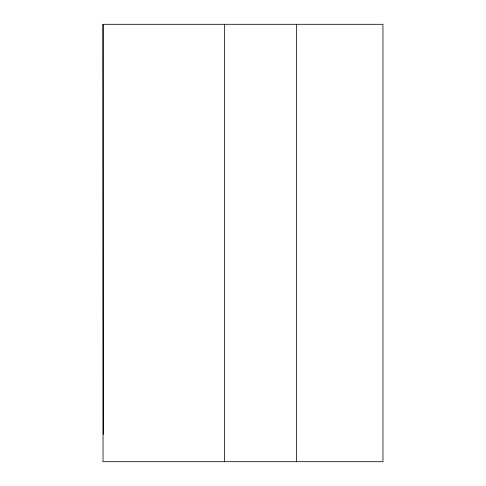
<?xml version="1.0" encoding="UTF-8"?>
<svg xmlns="http://www.w3.org/2000/svg" width="486" height="486" viewBox="0 0 486 486"><rect width="100%" height="100%" fill="white"/><g stroke="black" fill="none" stroke-linecap="round" stroke-linejoin="round"><path stroke-width="0.73" d="M103.032 24.3L382.968 24.3L382.968 461.7L103.032 461.7L103.032 24.3L103.275 434.411M296.363 24.3L296.363 461.7M224.629 24.3L224.629 461.7"/></g></svg>
